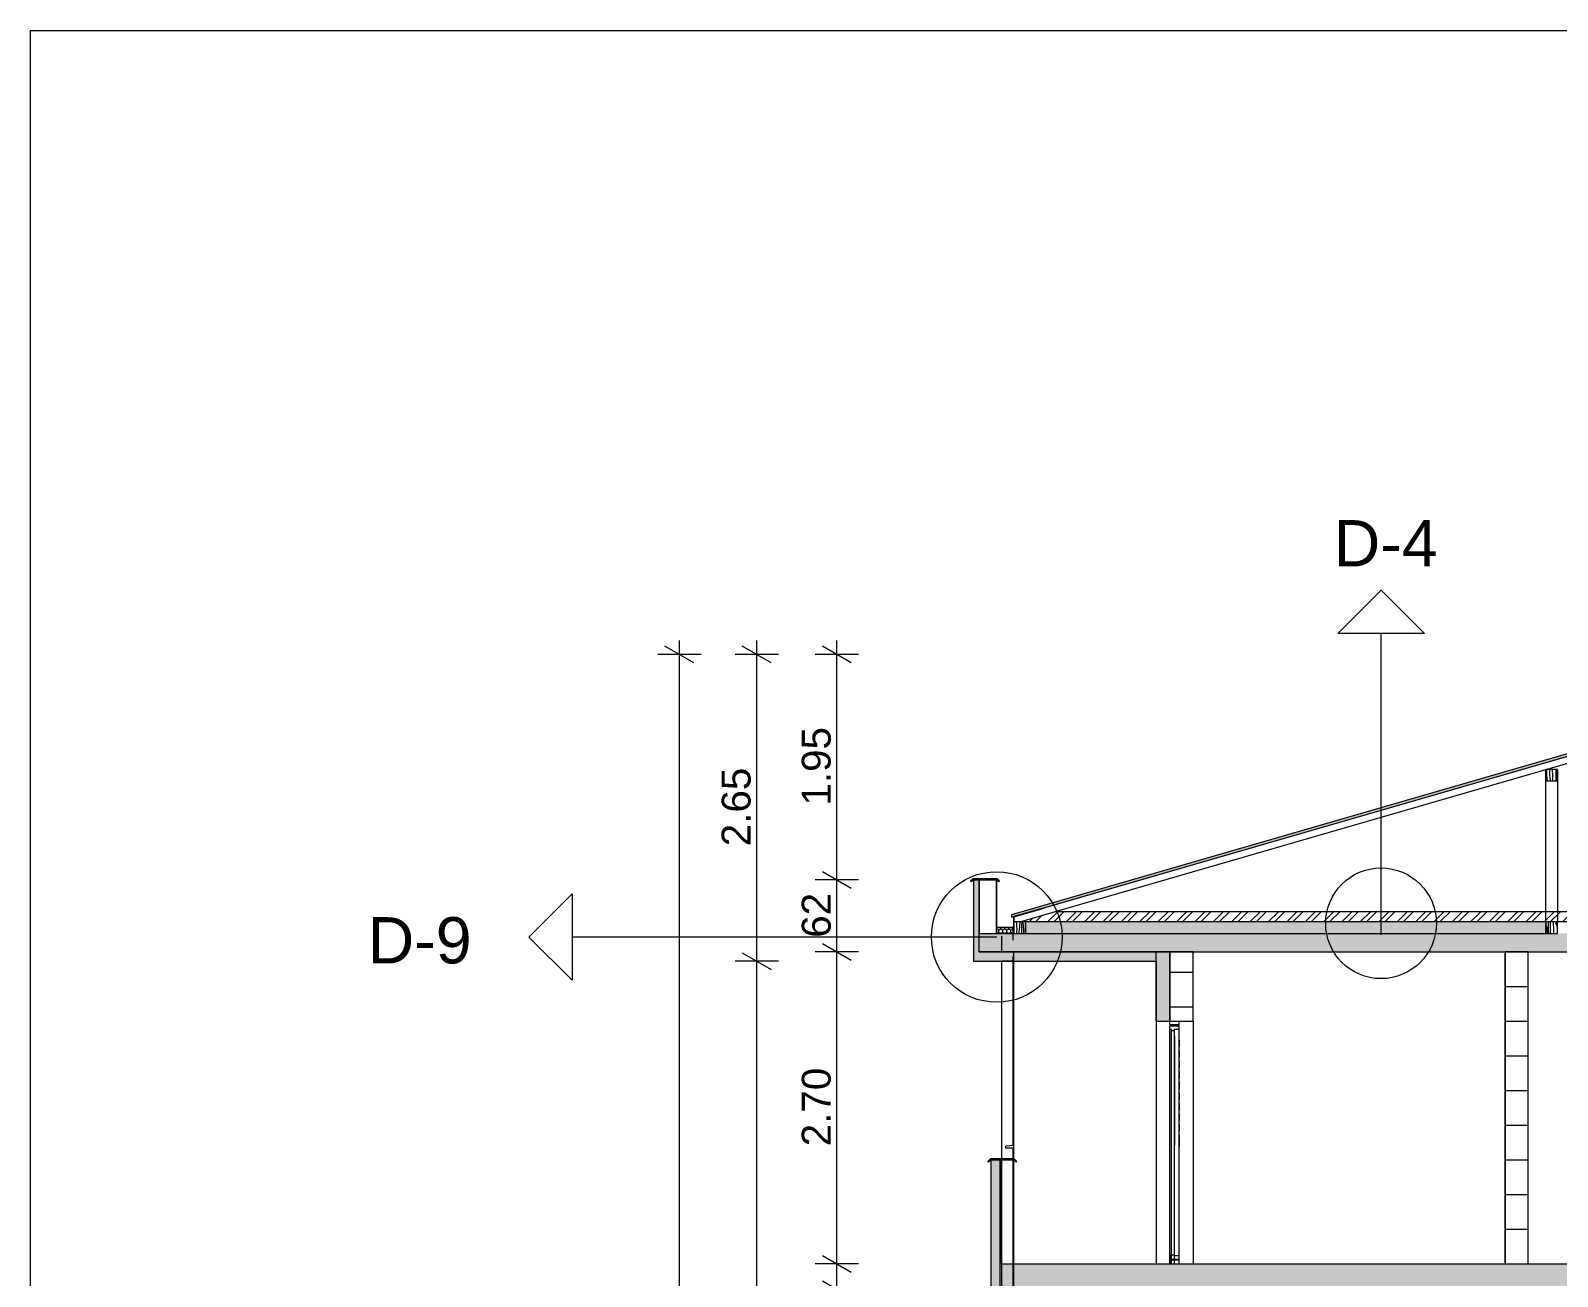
# Model space of a CAD drawing. Header units: feet. Extents: x 2583673 to 2624673, y -122443 to -93743.
# Drawn here: x 2583673 to 2596883, y -104528 to -93743 of the extents above; entities that cross this region are included whole.
import ezdxf

# ---------------------------------------------------------------- set-up
doc = ezdxf.new("R2010")
doc.units = ezdxf.units.FT
doc.header["$MEASUREMENT"] = 0
doc.set_wipeout_variables(frame=1)
doc.linetypes.add('Dashed', pattern=[282.222223, 141.111112, -141.111112])
doc.linetypes.add('Wipeout_Contour', pattern=[1000, 0, -1000])
for name, color, linetype, lineweight in [('2D Drafting - General_Pen_No__1', 7, 'Continuous', 5), ('2D Drafting - General_Pen_No__20', 1, 'Continuous', 5), ('Annotation - Text_Pen_No__20', 1, 'Continuous', 5), ('Dimensioning - General_Pen_No__1', 7, 'Continuous', 5), ('Exterior walls_Pen_No__1', 7, 'Continuous', 5), ('Exterior walls_Pen_No__2', 8, 'Continuous', 5), ('Exterior walls_Pen_No__20', 1, 'Continuous', 5), ('Lines_Pen_No__20', 1, 'Continuous', 5), ('Shell - Roof_Pen_No__1', 7, 'Continuous', 5), ('Shell - Roof_Pen_No__101', 252, 'Continuous', 5), ('Shell - Roof_Pen_No__20', 1, 'Continuous', 5), ('Shell - Roof_Pen_No__21', 7, 'Continuous', 5), ('Shell - Roof_Pen_No__32', 15, 'Continuous', 5), ('Shell - Roof_Pen_No__6', 5, 'Continuous', 5), ('Structural - Bearing_Pen_No__1', 7, 'Continuous', 5)]:
    doc.layers.add(name, color=color, linetype=linetype, lineweight=lineweight)
for name, color, linetype in [('Dimensioning - General', 7, 'Continuous'), ('Exterior walls', 7, 'Continuous'), ('Shell - Roof', 7, 'Continuous')]:
    doc.layers.add(name, color=color, linetype=linetype)
for name, color, linetype, lineweight, true_color in [('Exterior walls_Pen_No__14', 7, 'Continuous', 5, 0xbd8b17), ('Exterior walls_Pen_No__3', 7, 'Continuous', 5, 0xff6600), ('Exterior walls_Pen_No__61', 7, 'Continuous', 5, 0x6a6a6a), ('Exterior walls_Pen_No__62', 7, 'Continuous', 5, 0xaaaaaa)]:
    doc.layers.add(name, color=color, linetype=linetype, lineweight=lineweight, true_color=true_color)
doc.styles.add('GENERATED_STYLE_1', font='arial.ttf')
doc.styles.add('GENERATED_STYLE_7', font='ARIALUNI.TTF')
doc.dimstyles.new('GENERATED_STYLE__1', dxfattribs={"dimtxt": 250, "dimasz": 190, "dimexe": 0.18, "dimexo": 3, "dimgap": 0.09, "dimtad": 1, "dimlfac": 0.001, "dimzin": 0, "dimdsep": 46, "dimtxsty": 'GENERATED_STYLE_1', "dimblk": 'ARROWHEAD_2', "dimblk1": 'ARROWHEAD_2', "dimblk2": 'ARROWHEAD_2', "dimcen": 0.09, "dimclrd": 7, "dimclre": 7, "dimclrt": 7, "dimadec": 0, "dimazin": 0, "dimtfac": 1, "dimtdec": 4, "dimtmove": 0, "dimatfit": 3, "dimfxl": 1, "dimtolj": 1, "dimtzin": 0, "dimarcsym": 0})
pattern_1 = [(45, (2247653.82, -76424.97), (-91.92388, 91.92388), [97.499996, -32.5]), (45, (2247653.82, -76333.04), (-91.92388, 91.92388), [97.499996, -32.5])]

# ---------------------------------------------------------------- blocks, each defined once
blk = doc.blocks.new('*D11', base_point=(2247654, -76425))
at = {"layer": 'Dimensioning - General_Pen_No__1', "color": 7, "linetype": 'Continuous', "lineweight": 5, "transparency": 16777216}
for p, q in [((2590524, -104346), (2590774, -104491)), ((2590836, -104418), (2590461, -104418)), ((2590649, -104638), (2590649, -104418)), ((2590524, -104566), (2590774, -104711)), ((2590836, -104638), (2590461, -104638))]:
    blk.add_line(p, q, dxfattribs=at)
blk = doc.blocks.new('ARROWHEAD_2')
at = {"color": 0, "linetype": 'Continuous', "lineweight": 0}
for p, q in [((0, 0), (-1, 0)), ((-0.378, -0.655), (0.378, 0.655))]:
    blk.add_line(p, q, dxfattribs=at)
blk = doc.blocks.new('*D12', base_point=(2247654, -76425))
at = {"layer": 'Dimensioning - General_Pen_No__1', "color": 7, "linetype": 'Continuous', "lineweight": 5, "transparency": 16777216}
for p, q in [((2590524, -101646), (2590774, -101791)), ((2590836, -101718), (2590461, -101718)), ((2590649, -104418), (2590649, -101718)), ((2590524, -104346), (2590774, -104491)), ((2590836, -104418), (2590461, -104418))]:
    blk.add_line(p, q, dxfattribs=at)
at = {"layer": 'Dimensioning - General_Pen_No__1', "color": 7, "lineweight": 5, "transparency": 16777216, "insert": (2590599, -103401), "char_height": 250, "attachment_point": 7, "rotation": 90, "style": 'GENERATED_STYLE_1'}
blk.add_mtext('\\A1;2.70', dxfattribs=at)
blk = doc.blocks.new('*D13', base_point=(2247654, -76425))
at = {"layer": 'Dimensioning - General_Pen_No__1', "color": 7, "linetype": 'Continuous', "lineweight": 5, "transparency": 16777216}
for p, q in [((2590524, -101023), (2590774, -101167)), ((2590836, -101095), (2590461, -101095)), ((2590649, -101718), (2590649, -101095)), ((2590524, -101646), (2590774, -101791)), ((2590836, -101718), (2590461, -101718))]:
    blk.add_line(p, q, dxfattribs=at)
at = {"layer": 'Dimensioning - General_Pen_No__1', "color": 7, "lineweight": 5, "transparency": 16777216, "insert": (2590599, -101596), "char_height": 250, "attachment_point": 7, "rotation": 90, "style": 'GENERATED_STYLE_1'}
blk.add_mtext('\\A1;62', dxfattribs=at)
blk = doc.blocks.new('*D14', base_point=(2247654, -76425))
at = {"layer": 'Dimensioning - General_Pen_No__1', "color": 7, "linetype": 'Continuous', "lineweight": 5, "transparency": 16777216}
for p, q in [((2590774, -99217), (2590524, -99073)), ((2590649, -99145), (2590649, -99023)), ((2590836, -99145), (2590461, -99145)), ((2590649, -101095), (2590649, -99145)), ((2590524, -101023), (2590774, -101167)), ((2590836, -101095), (2590461, -101095))]:
    blk.add_line(p, q, dxfattribs=at)
at = {"layer": 'Dimensioning - General_Pen_No__1', "color": 7, "lineweight": 5, "transparency": 16777216, "insert": (2590599, -100452), "char_height": 250, "attachment_point": 7, "rotation": 90, "style": 'GENERATED_STYLE_1'}
blk.add_mtext('\\A1;1.95', dxfattribs=at)
blk = doc.blocks.new('*D40', base_point=(2247654, -76425))
at = {"layer": 'Dimensioning - General_Pen_No__1', "color": 7, "linetype": 'Continuous', "lineweight": 5, "transparency": 16777216}
for p, q in [((2590144, -101798), (2589769, -101798)), ((2589831, -101726), (2590081, -101871)), ((2589956, -116618), (2589956, -101798)), ((2590144, -116618), (2589769, -116618)), ((2589831, -116546), (2590081, -116691)), ((2589956, -116741), (2589956, -116618))]:
    blk.add_line(p, q, dxfattribs=at)
at = {"layer": 'Dimensioning - General_Pen_No__1', "color": 7, "lineweight": 5, "transparency": 16777216, "insert": (2589906, -109636), "char_height": 250, "attachment_point": 7, "rotation": 90, "style": 'GENERATED_STYLE_1'}
blk.add_mtext('\\A1;14.82', dxfattribs=at)
blk = doc.blocks.new('*D41', base_point=(2247654, -76425))
at = {"layer": 'Dimensioning - General_Pen_No__1', "color": 7, "linetype": 'Continuous', "lineweight": 5, "transparency": 16777216}
for p, q in [((2590081, -99217), (2589831, -99073)), ((2589956, -99145), (2589956, -99023)), ((2590144, -99145), (2589769, -99145)), ((2589956, -101798), (2589956, -99145)), ((2590144, -101798), (2589769, -101798)), ((2589831, -101726), (2590081, -101871))]:
    blk.add_line(p, q, dxfattribs=at)
at = {"layer": 'Dimensioning - General_Pen_No__1', "color": 7, "lineweight": 5, "transparency": 16777216, "insert": (2589906, -100804), "char_height": 250, "attachment_point": 7, "rotation": 90, "style": 'GENERATED_STYLE_1'}
blk.add_mtext('\\A1;2.65', dxfattribs=at)
blk = doc.blocks.new('*D42', base_point=(2247654, -76425))
at = {"layer": 'Dimensioning - General_Pen_No__1', "color": 7, "linetype": 'Continuous', "lineweight": 5, "transparency": 16777216}
for p, q in [((2589412, -99217), (2589162, -99073)), ((2589287, -99145), (2589287, -99023)), ((2589475, -99145), (2589100, -99145)), ((2589287, -116618), (2589287, -99145)), ((2589475, -116618), (2589100, -116618)), ((2589162, -116546), (2589412, -116691)), ((2589287, -116741), (2589287, -116618))]:
    blk.add_line(p, q, dxfattribs=at)
at = {"layer": 'Dimensioning - General_Pen_No__1', "color": 7, "lineweight": 5, "transparency": 16777216, "insert": (2589237, -108309), "char_height": 250, "attachment_point": 7, "rotation": 90, "style": 'GENERATED_STYLE_1'}
blk.add_mtext('\\A1;17.47', dxfattribs=at)
blk = doc.blocks.new('*X60', base_point=(2247654, -76425))
at = {"layer": 'Exterior walls_Pen_No__61', "color": 251, "linetype": 'Continuous', "lineweight": 5, "true_color": 0x6a6a6a}
for p, q in [((2596783, -101476), (2596783, -101476)), ((2596783, -101476), (2596786, -101488)), ((2596786, -101488), (2596788, -101500)), ((2596788, -101500), (2596790, -101512)), ((2596790, -101512), (2596792, -101524)), ((2596792, -101524), (2596794, -101537)), ((2596794, -101537), (2596795, -101549)), ((2596795, -101549), (2596797, -101558)), ((2596805, -101468), (2596804, -101458)), ((2596805, -101473), (2596805, -101468)), ((2596805, -101478), (2596805, -101473)), ((2596805, -101482), (2596805, -101478)), ((2596806, -101487), (2596805, -101482)), ((2596806, -101492), (2596806, -101487)), ((2596806, -101497), (2596806, -101492)), ((2596806, -101501), (2596806, -101497)), ((2596807, -101506), (2596806, -101501)), ((2596807, -101541), (2596807, -101506)), ((2596808, -101558), (2596807, -101541)), ((2596822, -101460), (2596821, -101458)), ((2596822, -101466), (2596822, -101460)), ((2596822, -101472), (2596822, -101466)), ((2596822, -101500), (2596822, -101472)), ((2596823, -101529), (2596822, -101500)), ((2596824, -101557), (2596823, -101529)), ((2596824, -101558), (2596824, -101557)), ((2596850, -101476), (2596849, -101458)), ((2596850, -101490), (2596850, -101476)), ((2596851, -101503), (2596850, -101490)), ((2596851, -101516), (2596851, -101503)), ((2596852, -101530), (2596851, -101516)), ((2596852, -101543), (2596852, -101530)), ((2596853, -101556), (2596852, -101543)), ((2596853, -101558), (2596853, -101556)), ((2596873, -101480), (2596872, -101458)), ((2596873, -101480), (2596880, -101503)), ((2596880, -101503), (2596883, -101514))]:
    blk.add_line(p, q, dxfattribs=at)
blk = doc.blocks.new('Fill_5', base_point=(2247654, -74225))
at = {"layer": 'Exterior walls_Pen_No__1', "color": 7, "linetype": 'Continuous', "lineweight": 5}
for p, q in [((2596883, -101458), (2596783, -101458)), ((2596783, -101458), (2596783, -101558)), ((2596783, -101558), (2596883, -101558)), ((2596883, -101558), (2596883, -101458))]:
    blk.add_line(p, q, dxfattribs=at)
at = {"layer": 'Exterior walls_Pen_No__61', "color": 251, "linetype": 'Continuous', "lineweight": 5, "true_color": 0x6a6a6a}
blk.add_blockref('*X60', (2247654, -76425), dxfattribs=at)
blk = doc.blocks.new('*X62', base_point=(2247654, -76425))
at = {"layer": 'Exterior walls_Pen_No__61', "color": 251, "linetype": 'Continuous', "lineweight": 5, "true_color": 0x6a6a6a}
for p, q in [((2596791, -100151), (2596791, -100139)), ((2596792, -100184), (2596791, -100151)), ((2596792, -100190), (2596792, -100184)), ((2596792, -100195), (2596792, -100190)), ((2596792, -100201), (2596792, -100195)), ((2596793, -100206), (2596792, -100201)), ((2596793, -100212), (2596793, -100206)), ((2596793, -100217), (2596793, -100212)), ((2596793, -100223), (2596793, -100217)), ((2596794, -100228), (2596793, -100223)), ((2596794, -100239), (2596794, -100228)), ((2596817, -100161), (2596817, -100139)), ((2596818, -100185), (2596817, -100161)), ((2596820, -100209), (2596818, -100185)), ((2596822, -100233), (2596820, -100209)), ((2596822, -100239), (2596822, -100233)), ((2596840, -100142), (2596840, -100139)), ((2596842, -100190), (2596840, -100142)), ((2596844, -100237), (2596842, -100190)), ((2596844, -100237), (2596845, -100239)), ((2596872, -100239), (2596873, -100203)), ((2596873, -100164), (2596873, -100139)), ((2596873, -100203), (2596873, -100164))]:
    blk.add_line(p, q, dxfattribs=at)
blk = doc.blocks.new('Fill_6', base_point=(2247654, -74225))
at = {"layer": 'Exterior walls_Pen_No__1', "color": 7, "linetype": 'Continuous', "lineweight": 5}
for p, q in [((2596883, -100139), (2596783, -100139)), ((2596783, -100139), (2596783, -100239)), ((2596783, -100239), (2596883, -100239)), ((2596883, -100239), (2596883, -100139))]:
    blk.add_line(p, q, dxfattribs=at)
at = {"layer": 'Exterior walls_Pen_No__61', "color": 251, "linetype": 'Continuous', "lineweight": 5, "true_color": 0x6a6a6a}
blk.add_blockref('*X62', (2247654, -76425), dxfattribs=at)
blk = doc.blocks.new('*X64', base_point=(2247654, -76425))
at = {"layer": 'Exterior walls_Pen_No__61', "color": 251, "linetype": 'Continuous', "lineweight": 5, "true_color": 0x6a6a6a}
for p, q in [((2592206, -101475), (2592203, -101458)), ((2592205, -101558), (2592207, -101541)), ((2592207, -101497), (2592206, -101475)), ((2592208, -101519), (2592207, -101497)), ((2592207, -101541), (2592208, -101519)), ((2592225, -101558), (2592230, -101516)), ((2592230, -101516), (2592231, -101509)), ((2592231, -101502), (2592232, -101495)), ((2592231, -101509), (2592231, -101502)), ((2592232, -101489), (2592233, -101482)), ((2592232, -101495), (2592232, -101489)), ((2592233, -101475), (2592234, -101468)), ((2592233, -101482), (2592233, -101475)), ((2592234, -101458), (2592234, -101461)), ((2592234, -101468), (2592234, -101461)), ((2592249, -101546), (2592250, -101525)), ((2592249, -101558), (2592249, -101546)), ((2592250, -101483), (2592251, -101463)), ((2592250, -101504), (2592250, -101483)), ((2592250, -101525), (2592250, -101504)), ((2592251, -101463), (2592251, -101458)), ((2592262, -101462), (2592262, -101458)), ((2592264, -101497), (2592262, -101462)), ((2592266, -101532), (2592264, -101497)), ((2592268, -101558), (2592266, -101532)), ((2592281, -101460), (2592281, -101458)), ((2592281, -101460), (2592281, -101460))]:
    blk.add_line(p, q, dxfattribs=at)
blk = doc.blocks.new('Fill_7', base_point=(2247654, -74225))
at = {"layer": 'Exterior walls_Pen_No__1', "color": 7, "linetype": 'Continuous', "lineweight": 5}
for p, q in [((2592281, -101458), (2592181, -101458)), ((2592181, -101458), (2592181, -101558)), ((2592181, -101558), (2592281, -101558)), ((2592281, -101558), (2592281, -101458))]:
    blk.add_line(p, q, dxfattribs=at)
at = {"layer": 'Exterior walls_Pen_No__61', "color": 251, "linetype": 'Continuous', "lineweight": 5, "true_color": 0x6a6a6a}
blk.add_blockref('*X64', (2247654, -76425), dxfattribs=at)
blk = doc.blocks.new('Line_1', base_point=(2592032, -101590))
at = {"layer": 'Shell - Roof_Pen_No__20', "color": 1, "linetype": 'Continuous', "lineweight": 5}
for p, q in [((2587985, -101590), (2588360, -101215)), ((2588360, -101215), (2588360, -101965)), ((2587985, -101590), (2588360, -101965)), ((2592032, -101590), (2588360, -101590))]:
    blk.add_line(p, q, dxfattribs=at)
blk = doc.blocks.new('Line_2', base_point=(2595357, -101572))
at = {"layer": 'Shell - Roof_Pen_No__20', "color": 1, "linetype": 'Continuous', "lineweight": 5}
for p, q in [((2595357, -98588), (2594982, -98963)), ((2595357, -98588), (2595732, -98963)), ((2595732, -98963), (2594982, -98963)), ((2595357, -101572), (2595357, -98963))]:
    blk.add_line(p, q, dxfattribs=at)

msp = doc.modelspace()

# ---------------------------------------------------------------- hatches: boundary and pattern name
at = {"layer": 'Exterior walls_Pen_No__1', "linetype": 'Continuous', "lineweight": 5}
h = msp.add_hatch(dxfattribs=at)
h.set_pattern_fill('GRID_30X30', style=0, pattern_type=2)
h.set_pattern_definition([(0, (2593530.83, -104594.38), (0, 300), []), (90, (2593530.83, -104594.38), (-300, 0), [])])
h.paths.add_polyline_path([(2593730.83, -102318.346), (2593730.83, -101718.346), (2593530.83, -101718.346), (2593530.83, -102318.346)])
h = msp.add_hatch(dxfattribs=at)
h.set_pattern_fill('GRID_30X30', style=0, pattern_type=2)
h.set_pattern_definition([(0, (2596430.83, -104418.35), (0, 300), []), (90, (2596430.83, -104418.35), (-300, 0), [])])
h.paths.add_polyline_path([(2596630.83, -104418.346), (2596630.83, -101718.346), (2596430.83, -101718.346), (2596430.83, -104418.346)])
at = {"layer": 'Exterior walls_Pen_No__14', "linetype": 'Continuous', "lineweight": 5, "true_color": 0xbd8b17}
h = msp.add_hatch(dxfattribs=at)
h.set_pattern_fill('STYROFOAM_SM_INSULATION', color=42, style=0, pattern_type=2)
h.set_pattern_definition([(90, (2592378.187, -100620.513), (-34.641, 0), [20, -40]), (90, (2592360.867, -100590.513), (-34.641, 0), [20, -40]), (150, (2592378.187, -100600.513), (17.3205, 30), [20, -40]), (150, (2592343.546, -100600.513), (17.3205, 30), [20, -40]), (210, (2592378.187, -100620.513), (-17.3205, 30), [20, -40]), (210, (2592343.546, -100620.513), (-17.3205, 30), [20, -40])])
h.paths.add_polyline_path([(2592030.83, -101508.091), (2592030.83, -101558.346), (2592180.83, -101558.346), (2592180.83, -101508.091)])
h = msp.add_hatch(dxfattribs=at)
h.set_pattern_fill('STYROFOAM_SM_INSULATION', color=42, style=0, pattern_type=2)
h.set_pattern_definition([(90, (2604176.57, -101558.346), (-34.64102, 0), [20, -40]), (90, (2604159.25, -101528.346), (-34.64102, 0), [20, -40]), (150, (2604176.57, -101538.346), (17.32051, 30), [20, -40]), (150, (2604141.93, -101538.346), (17.32051, 30), [20, -40]), (210, (2604176.57, -101558.346), (-17.32051, 30), [20, -40]), (210, (2604141.93, -101558.346), (-17.32051, 30), [20, -40])])
h.paths.add_polyline_path([(2592280.83, -101558.346), (2593523.099, -101558.346), (2596783.18, -101558.346), (2596783.18, -101458.346), (2592280.83, -101458.346)])
at = {"layer": 'Exterior walls_Pen_No__61', "linetype": 'Continuous', "lineweight": 5, "true_color": 0x6a6a6a}
h = msp.add_hatch(dxfattribs=at)
h.set_pattern_fill('STEEL', color=251, style=0, pattern_type=2)
h.set_pattern_definition([(45, (2247653.82, -76424.97), (-79.549513, 79.549513), []), (45, (2247627.31, -76398.45), (-79.549513, 79.549513), [])])
h.paths.add_polyline_path([(2592541.459, -101368.346), (2607328.989, -101368.346), (2607639.618, -101458.346), (2592536.605, -101458.346), (2592230.83, -101458.346)])
at = {"layer": 'Exterior walls_Pen_No__62', "linetype": 'Continuous', "lineweight": 5, "true_color": 0xaaaaaa}
msp.add_hatch(color=253, dxfattribs=at).paths.add_polyline_path([(2591827.517, -101084.82), (2591805.174, -101107.163), (2591810.831, -101112.82), (2591830.83, -101092.82), (2592030.83, -101092.82), (2592051.311, -101113.3), (2592056.967, -101107.644), (2592034.144, -101084.82)])
at = {"layer": 'Shell - Roof_Pen_No__101', "linetype": 'Continuous', "lineweight": 5}
msp.add_hatch(color=252, dxfattribs=at).paths.add_polyline_path([(2599935.224, -99144.778), (2592159.665, -101397.622), (2592159.665, -101418.965), (2599935.224, -99166.121)])

# ---------------------------------------------------------------- linework, layer by layer
at = {"layer": '2D Drafting - General_Pen_No__1', "color": 7, "linetype": 'Continuous', "lineweight": 5}
for p, q in [((2596783.18, -100079.375), (2596783.18, -100077.968)), ((2596783.18, -101458.346), (2596783.18, -100139.375)), ((2596883.18, -100139.375), (2596883.18, -101458.346))]:
    msp.add_line(p, q, dxfattribs=at)
at = {"layer": 'Exterior walls_Pen_No__1', "color": 7, "linetype": 'Continuous', "lineweight": 5}
for p, q in [((2591880.83, -101494.82), (2591880.83, -101094.82)), ((2596430.83, -104418.346), (2596430.83, -101718.346)), ((2596430.83, -104418.346), (2596430.83, -101718.346))]:
    msp.add_line(p, q, dxfattribs=at)
at = {"layer": 'Exterior walls_Pen_No__1', "color": 7, "linetype": 'Continuous', "lineweight": 5, "flags": 128}
for points in [[(2591827.517, -101084.82), (2591805.174, -101107.163), (2591810.831, -101112.82), (2591830.83, -101092.82), (2592030.83, -101092.82), (2592051.311, -101113.3), (2592056.967, -101107.644), (2592034.144, -101084.82)], [(2592030.83, -101094.82), (2591880.83, -101094.82), (2591880.83, -101558.346), (2592030.83, -101558.346)], [(2592541.459, -101368.346), (2607328.989, -101368.346), (2607639.618, -101458.346), (2592536.605, -101458.346), (2592230.83, -101458.346)], [(2592030.83, -101508.091), (2592030.83, -101558.346), (2592180.83, -101558.346), (2592180.83, -101508.091)], [(2592280.83, -101558.346), (2593523.099, -101558.346), (2596783.18, -101558.346), (2596783.18, -101458.346), (2592280.83, -101458.346)], [(2593730.83, -102318.346), (2593730.83, -101718.346), (2593530.83, -101718.346), (2593530.83, -102318.346)], [(2596630.83, -104418.346), (2596630.83, -101718.346), (2596430.83, -101718.346), (2596430.83, -104418.346)]]:
    msp.add_lwpolyline(points, close=True, dxfattribs=at)
at = {"layer": 'Lines_Pen_No__20', "color": 1, "linetype": 'Continuous', "lineweight": 5}
msp.add_circle((2595356.963, -101471.149), 478.95, dxfattribs=at)
at = {"layer": 'Shell - Roof_Pen_No__1', "color": 7, "linetype": 'Continuous', "lineweight": 5, "flags": 128}
msp.add_lwpolyline([(2599935.224, -99144.778), (2592159.665, -101397.622), (2592159.665, -101418.965), (2599935.224, -99166.121)], close=True, dxfattribs=at)
at = {"layer": 'Shell - Roof_Pen_No__21', "color": 7, "linetype": 'Continuous', "lineweight": 5}
for p, q in [((2583673.367, -93742.756), (2624673.367, -93742.756)), ((2583673.367, -122442.756), (2583673.367, -93742.756))]:
    msp.add_line(p, q, dxfattribs=at)
at = {"layer": 'Shell - Roof_Pen_No__32', "color": 15, "linetype": 'Continuous', "lineweight": 5}
for p, q in [((2592230.83, -101398.346), (2599930.83, -99167.394)), ((2592230.83, -101458.346), (2599935.224, -99226.121))]:
    msp.add_line(p, q, dxfattribs=at)
at = {"layer": 'Shell - Roof_Pen_No__6', "color": 5, "linetype": 'Continuous', "lineweight": 5, "flags": 128}
msp.add_lwpolyline([(2592036.83, -101508.091), (2592174.83, -101508.091, 0.414213562), (2592180.83, -101502.091), (2592180.83, -101414.984), (2592441.72, -101339.238), (2592441.72, -101337.127), (2592178.83, -101413.506), (2592178.83, -101500.091, -0.414213562), (2592172.83, -101506.091), (2592038.83, -101506.091, -0.414213562), (2592032.83, -101500.091), (2592032.83, -101098.82, 0.414213562), (2592026.83, -101092.82), (2591830.83, -101092.82), (2591830.83, -101094.82), (2592024.83, -101094.82, -0.414213562), (2592030.83, -101100.82), (2592030.83, -101502.091, 0.414213562)], format="xyb", close=True, dxfattribs=at)
at = {"layer": 'Structural - Bearing_Pen_No__1', "color": 7, "linetype": 'Continuous', "lineweight": 5}
msp.add_line((2591880.83, -101718.346), (2591880.83, -101498.346), dxfattribs=at)

# ---------------------------------------------------------------- block references
at = {"layer": 'Exterior walls_Pen_No__61', "color": 251, "linetype": 'Continuous', "lineweight": 5, "true_color": 0x6a6a6a}
for name in ['Fill_6', 'Fill_7', 'Fill_5']:
    msp.add_blockref(name, (2247653.822, -74224.967), dxfattribs=at)
at = {"layer": 'Shell - Roof', "color": 1, "linetype": 'Continuous', "lineweight": 5}
msp.add_blockref('Line_2', (2595356.963, -101571.681), dxfattribs=at)

# ---------------------------------------------------------------- texts
at = {"layer": 'Annotation - Text_Pen_No__20', "color": 1, "linetype": 'Continuous', "lineweight": 5, "char_height": 400, "attachment_point": 2, "style": 'GENERATED_STYLE_7'}
for s, insert in [('\\A1;D-4', (2595396.817, -97980.885)), ('\\A1;D-9', (2587039.385, -101417.959))]:
    msp.add_mtext(s, dxfattribs=dict(at, insert=insert))

# ---------------------------------------------------------------- dimensions: what is measured, and where the dimension line sits
at = {"layer": 'Dimensioning - General', "color": 7, "linetype": 'Continuous', "lineweight": 5}
dim = msp.add_linear_dim(base=(2590648.751, -99144.778), p1=(2591880.83, -101094.82), p2=(2599935.224, -99144.778), angle=90, dimstyle='GENERATED_STYLE__1', dxfattribs=at)
dim.commit()
dim.dimension.update_dxf_attribs({"geometry": '*D14', "text_midpoint": (2590473.751, -100127.665), "dimtype": 160, "text_rotation": 90})

# ---------------------------------------------------------------- wipeouts: each hides what was drawn before it
at = {"color": 254, "linetype": 'Wipeout_Contour', "lineweight": 0, "ltscale": 10377733.24357206}
msp.add_wipeout([(2592073.248, -101798.346), (2592073.248, -116618.346), (2592173.248, -116618.346), (2592173.248, -101798.346)], dxfattribs=at).dxf.layer = 'Exterior walls'

# ---------------------------------------------------------------- next in the draw order: linework, layer by layer
at = {"layer": 'Exterior walls_Pen_No__1', "color": 7, "linetype": 'Continuous', "lineweight": 5}
msp.add_line((2592060.83, -104418.346), (2592060.83, -103518.346), dxfattribs=at)
at = {"layer": 'Exterior walls_Pen_No__1', "color": 7, "linetype": 'Continuous', "lineweight": 5, "flags": 128}
msp.add_lwpolyline([(2592073.248, -101798.346), (2592073.248, -116618.346), (2592173.248, -116618.346), (2592173.248, -101798.346)], close=True, dxfattribs=at)

# ---------------------------------------------------------------- next in the draw order: block references
at = {"layer": 'Shell - Roof', "color": 1, "linetype": 'Continuous', "lineweight": 5}
msp.add_blockref('Line_1', (2592031.99, -101589.689), dxfattribs=at)

# ---------------------------------------------------------------- next in the draw order: wipeouts: each hides what was drawn before it
at = {"color": 254, "linetype": 'Wipeout_Contour', "lineweight": 0, "ltscale": 10398700.56146226}
msp.add_wipeout([(2598630.83, -104418.346), (2598630.83, -101718.346), (2596630.83, -101718.346), (2596630.83, -104418.346)], dxfattribs=at).dxf.layer = 'Exterior walls'
at = {"color": 254, "linetype": 'Wipeout_Contour', "lineweight": 0, "ltscale": 10382820.27848523}
msp.add_wipeout([(2593730.83, -102318.346), (2593560.83, -102318.346), (2593560.83, -104418.346), (2593730.83, -104418.346)], dxfattribs=at).dxf.layer = 'Exterior walls'

# ---------------------------------------------------------------- next in the draw order: linework, layer by layer
at = {"layer": 'Exterior walls_Pen_No__1', "color": 7, "linetype": 'Continuous', "lineweight": 5}
for p, q in [((2593730.83, -102318.346), (2593730.83, -101718.346)), ((2596430.83, -101718.346), (2596630.83, -101718.346)), ((2596430.83, -101718.346), (2596630.83, -101718.346)), ((2596630.83, -104418.346), (2596630.83, -101718.346)), ((2596630.83, -104418.346), (2596630.83, -101718.346)), ((2593730.83, -102318.346), (2593730.83, -104418.346)), ((2596430.83, -104418.346), (2596630.83, -104418.346)), ((2596430.83, -104418.346), (2596630.83, -104418.346))]:
    msp.add_line(p, q, dxfattribs=at)

# ---------------------------------------------------------------- next in the draw order: wipeouts: each hides what was drawn before it
at = {"color": 254, "linetype": 'Wipeout_Contour', "lineweight": 0, "ltscale": 10379515.68699394}
msp.add_wipeout([(2593480.83, -104418.346), (2593480.83, -101718.346), (2592180.83, -101718.346), (2592180.83, -104418.346)], dxfattribs=at).dxf.layer = 'Exterior walls'

# ---------------------------------------------------------------- next in the draw order: hatches: boundary and pattern name
at = {"layer": 'Exterior walls_Pen_No__14', "linetype": 'Continuous', "lineweight": 5, "true_color": 0xbd8b17}
h = msp.add_hatch(dxfattribs=at)
h.set_pattern_fill('STYROFOAM_SM_INSULATION', color=42, style=0, pattern_type=2)
h.set_pattern_definition([(270, (2592514.917, -101795.986), (34.641, 0), [20, -40]), (270, (2592532.238, -101825.986), (34.641, 0), [20, -40]), (330, (2592514.917, -101815.986), (17.3205, 30), [20, -40]), (330, (2592549.56, -101815.986), (17.3205, 30), [20, -40]), (30, (2592514.917, -101795.986), (-17.3205, 30), [20, -40]), (30, (2592549.56, -101795.986), (-17.3205, 30), [20, -40])])
h.paths.add_polyline_path([(2591830.83, -101718.346), (2591830.83, -101798.346), (2592470.83, -101798.346), (2593410.83, -101798.346), (2593410.83, -102318.346), (2593530.83, -102318.346), (2593530.83, -101718.346), (2592470.83, -101718.346), (2591880.83, -101718.346), (2591880.83, -101094.82), (2591830.83, -101094.82)])
at = {"layer": 'Exterior walls_Pen_No__62', "linetype": 'Continuous', "lineweight": 5, "true_color": 0xaaaaaa}
msp.add_hatch(color=253, dxfattribs=at).paths.add_polyline_path([(2591977.517, -103510.356), (2591955.174, -103532.699), (2591960.831, -103538.356), (2591980.83, -103518.356), (2592180.83, -103518.356), (2592201.311, -103538.837), (2592206.967, -103533.18), (2592184.144, -103510.356)])
at = {"layer": 'Structural - Bearing_Pen_No__1', "linetype": 'Continuous', "lineweight": 5}
msp.add_hatch(color=7, dxfattribs=at).paths.add_polyline_path([(2608100.83, -101718.346), (2608100.83, -101558.346), (2591880.83, -101558.346), (2591880.83, -101718.346)])

# ---------------------------------------------------------------- next in the draw order: linework, layer by layer
at = {"layer": '2D Drafting - General_Pen_No__20', "color": 1, "linetype": 'Continuous', "lineweight": 5}
msp.add_circle((2592031.99, -101589.554), 565.2, dxfattribs=at)
at = {"layer": 'Exterior walls_Pen_No__1', "color": 7, "linetype": 'Continuous', "lineweight": 5}
for p, q in [((2593410.83, -102318.346), (2593410.83, -101718.346)), ((2593480.83, -101718.346), (2593530.83, -101718.346)), ((2593530.83, -101718.346), (2593730.83, -101718.346)), ((2593530.83, -102318.346), (2593530.83, -101718.346)), ((2593530.83, -102318.346), (2593530.83, -101718.346)), ((2593410.83, -102318.346), (2593410.83, -104418.346)), ((2593480.83, -102318.346), (2593530.83, -102318.346)), ((2593530.83, -102318.346), (2593730.83, -102318.346)), ((2593530.83, -102318.346), (2593610.83, -102318.346)), ((2592060.83, -103518.346), (2592180.83, -103518.346)), ((2592180.83, -104418.346), (2592180.83, -103518.346)), ((2592060.83, -104418.346), (2592180.83, -104418.346))]:
    msp.add_line(p, q, dxfattribs=at)
at = {"layer": 'Exterior walls_Pen_No__1', "color": 7, "linetype": 'Continuous', "lineweight": 5, "flags": 128}
for points in [[(2591830.83, -101718.346), (2591830.83, -101798.346), (2592470.83, -101798.346), (2593410.83, -101798.346), (2593410.83, -102318.346), (2593530.83, -102318.346), (2593530.83, -101718.346), (2592470.83, -101718.346), (2591880.83, -101718.346), (2591880.83, -101094.82), (2591830.83, -101094.82)], [(2591977.517, -103510.356), (2591955.174, -103532.699), (2591960.831, -103538.356), (2591980.83, -103518.356), (2592180.83, -103518.356), (2592201.311, -103538.837), (2592206.967, -103533.18), (2592184.144, -103510.356)], [(2592180.83, -103518.346), (2592060.83, -103518.346), (2592060.83, -104418.346), (2592180.83, -104418.346)]]:
    msp.add_lwpolyline(points, close=True, dxfattribs=at)
at = {"layer": 'Exterior walls_Pen_No__1', "color": 7, "linetype": 'Dashed', "lineweight": 5, "flags": 128}
msp.add_lwpolyline([(2592073.248, -101798.346), (2592173.247, -101798.346), (2592173.247, -101508.091), (2592073.248, -101508.091)], close=True, dxfattribs=at)
at = {"layer": 'Structural - Bearing_Pen_No__1', "color": 7, "linetype": 'Continuous', "lineweight": 5}
for p, q in [((2591880.83, -101718.346), (2608100.83, -101718.346)), ((2592180.83, -104638.346), (2592180.83, -104418.346))]:
    msp.add_line(p, q, dxfattribs=at)

# ---------------------------------------------------------------- next in the draw order: dimensions: what is measured, and where the dimension line sits
at = {"layer": 'Dimensioning - General', "color": 7, "linetype": 'Continuous', "lineweight": 5}
for base, p1, p2, picture, middle in [((2589956.391, -99144.778), (2591830.83, -101798.346), (2599935.224, -99144.778), '*D41', (2589781.391, -100479.428)), ((2590648.751, -101094.82), (2592180.83, -101718.346), (2591880.83, -101094.82), '*D13', (2590473.751, -101405.709)), ((2590648.751, -104418.346), (2592180.83, -104638.346), (2592180.83, -104418.346), '*D11', (2590473.751, -104899.437))]:
    dim = msp.add_linear_dim(base=base, p1=p1, p2=p2, angle=90, dimstyle='GENERATED_STYLE__1', dxfattribs=at)
    dim.commit()
    dim.dimension.update_dxf_attribs({"geometry": picture, "text_midpoint": middle, "dimtype": 160, "text_rotation": 90})

# ---------------------------------------------------------------- next in the draw order: wipeouts: each hides what was drawn before it
at = {"color": 254, "linetype": 'Wipeout_Contour', "lineweight": 0, "ltscale": 12977960.9103794}
msp.add_wipeout([(2593530.83, -104418.346), (2593545.43, -104418.346), (2593545.43, -102398.346), (2593545.43, -102388.346), (2593530.83, -102388.346)], dxfattribs=at).dxf.layer = 'Exterior walls'
at = {"color": 254, "linetype": 'Wipeout_Contour', "lineweight": 0, "ltscale": 10376830.53223678}
msp.add_wipeout([(2592180.83, -103418.346), (2592180.83, -103395.966), (2592110.83, -103399.635), (2592110.83, -103418.346)], dxfattribs=at).dxf.layer = 'Exterior walls'

# ---------------------------------------------------------------- next in the draw order: linework, layer by layer
at = {"layer": 'Exterior walls_Pen_No__2', "color": 8, "linetype": 'Continuous', "lineweight": 5}
msp.add_line((2592180.83, -103518.346), (2592180.83, -101718.346), dxfattribs=at)
at = {"layer": 'Exterior walls_Pen_No__20', "color": 1, "linetype": 'Continuous', "lineweight": 5}
for p, q in [((2592180.83, -103395.966), (2592110.83, -103399.635)), ((2592110.83, -103418.346), (2592110.83, -103399.635)), ((2592180.83, -103418.346), (2592110.83, -103418.346))]:
    msp.add_line(p, q, dxfattribs=at)

# ---------------------------------------------------------------- next in the draw order: dimensions: what is measured, and where the dimension line sits
at = {"layer": 'Dimensioning - General', "color": 7, "linetype": 'Continuous', "lineweight": 5}
for base, p1, p2, picture, middle in [((2590648.751, -101718.346), (2592180.83, -104418.346), (2592180.83, -101718.346), '*D12', (2590473.751, -103076.212)), ((2589956.391, -101798.346), (2592073.248, -116618.346), (2591830.83, -101798.346), '*D40', (2589781.391, -109215.773))]:
    dim = msp.add_linear_dim(base=base, p1=p1, p2=p2, angle=90, dimstyle='GENERATED_STYLE__1', dxfattribs=at)
    dim.commit()
    dim.dimension.update_dxf_attribs({"geometry": picture, "text_midpoint": middle, "dimtype": 160, "text_rotation": 90})

# ---------------------------------------------------------------- next in the draw order: wipeouts: each hides what was drawn before it
at = {"color": 254, "linetype": 'Wipeout_Contour', "lineweight": 0, "ltscale": 10382476.06649013}
msp.add_wipeout([(2593570.83, -104418.346), (2593570.83, -102398.346), (2593545.43, -102398.346), (2593545.43, -104418.346)], dxfattribs=at).dxf.layer = 'Exterior walls'

# ---------------------------------------------------------------- next in the draw order: hatches: boundary and pattern name
at = {"layer": 'Exterior walls_Pen_No__14', "linetype": 'Continuous', "lineweight": 5, "true_color": 0xbd8b17}
h = msp.add_hatch(dxfattribs=at)
h.set_pattern_fill('STYROFOAM_SM_INSULATION', color=42, style=0, pattern_type=2)
h.set_pattern_definition([(90, (2604131.302, -104578.356), (-34.64102, 0), [20, -40]), (90, (2604113.98, -104548.356), (-34.64102, 0), [20, -40]), (150, (2604131.302, -104558.356), (17.32051, 30), [20, -40]), (150, (2604096.66, -104558.356), (17.32051, 30), [20, -40]), (210, (2604131.302, -104578.356), (-17.32051, 30), [20, -40]), (210, (2604096.66, -104578.356), (-17.32051, 30), [20, -40])])
h.paths.add_polyline_path([(2591980.631, -103518.356), (2591980.631, -104718.356), (2593410.707, -104718.356), (2593410.707, -105238.356), (2593530.835, -105238.356), (2593530.83, -104638.346), (2592060.83, -104638.358), (2592060.83, -103518.356)])
at = {"layer": 'Exterior walls_Pen_No__3', "linetype": 'Continuous', "lineweight": 5, "true_color": 0xff6600}
h = msp.add_hatch(dxfattribs=at)
h.set_pattern_fill('DASHED', color=30, style=0, pattern_type=2)
h.set_pattern_definition(pattern_1)
h.paths.add_polyline_path([(2593540.83, -102358.346), (2593550.83, -102358.346), (2593550.83, -102348.346), (2593540.83, -102348.346)])
h = msp.add_hatch(dxfattribs=at)
h.set_pattern_fill('DASHED', color=30, style=0, pattern_type=2)
h.set_pattern_definition(pattern_1)
h.paths.add_polyline_path([(2593540.83, -104388.346), (2593550.83, -104388.346), (2593550.83, -104378.346), (2593540.83, -104378.346)])
at = {"layer": 'Structural - Bearing_Pen_No__1', "linetype": 'Continuous', "lineweight": 5}
msp.add_hatch(color=7, dxfattribs=at).paths.add_polyline_path([(2603290.83, -104638.346), (2603290.83, -104418.346), (2592060.83, -104418.346), (2592060.83, -104638.346)])

# ---------------------------------------------------------------- next in the draw order: linework, layer by layer
at = {"layer": 'Exterior walls_Pen_No__1', "color": 7, "linetype": 'Continuous', "lineweight": 5}
for p, q in [((2593530.83, -102348.346), (2593530.83, -102318.346)), ((2593530.83, -102348.346), (2593610.83, -102348.346)), ((2593530.83, -102358.346), (2593610.83, -102358.346)), ((2593530.83, -102388.346), (2593530.83, -102358.346)), ((2593540.83, -102348.346), (2593550.83, -102348.346)), ((2593540.83, -102358.346), (2593540.83, -102348.346)), ((2593540.83, -102358.346), (2593550.83, -102358.346)), ((2593550.83, -102358.346), (2593550.83, -102348.346)), ((2593610.83, -102348.346), (2593610.83, -102318.346)), ((2593610.83, -102388.346), (2593610.83, -102358.346)), ((2593530.83, -104418.346), (2593530.83, -102388.346)), ((2593530.83, -102388.346), (2593545.43, -102388.346)), ((2593545.43, -102398.346), (2593545.43, -102388.346)), ((2593545.43, -102398.346), (2593570.83, -102398.346)), ((2593545.43, -104378.346), (2593545.43, -102398.346)), ((2593570.73, -102446.073), (2593570.73, -103393.395)), ((2593570.83, -102388.346), (2593610.83, -102388.346)), ((2593570.83, -102388.346), (2593610.83, -102388.346)), ((2593570.83, -102398.346), (2593570.83, -102388.346)), ((2593570.83, -104378.346), (2593570.83, -102388.346)), ((2593610.83, -104418.346), (2593610.83, -102388.346)), ((2593610.93, -102480.043), (2593610.93, -102536.473)), ((2593610.93, -102571.741), (2593610.93, -102628.171)), ((2593610.93, -102663.439), (2593610.93, -102719.868)), ((2593610.93, -102755.137), (2593610.93, -102811.566)), ((2593610.93, -102846.834), (2593610.93, -102903.264)), ((2593610.93, -102938.532), (2593610.93, -102994.962)), ((2593610.93, -103030.23), (2593610.93, -103086.659)), ((2593610.93, -103121.928), (2593610.93, -103178.357)), ((2593610.93, -103213.625), (2593610.93, -103270.055)), ((2593570.73, -104360.619), (2593570.73, -103413.297)), ((2593610.93, -103305.323), (2593610.93, -103346.916)), ((2593610.93, -103346.916), (2593610.93, -103403.346)), ((2593610.93, -103459.775), (2593610.93, -103403.346)), ((2593610.93, -103501.368), (2593610.93, -103459.775)), ((2593610.93, -103593.066), (2593610.93, -103536.637)), ((2593610.93, -103684.764), (2593610.93, -103628.334)), ((2593610.93, -103776.461), (2593610.93, -103720.032)), ((2593610.93, -103868.159), (2593610.93, -103811.73)), ((2593610.93, -103959.857), (2593610.93, -103903.428)), ((2593610.93, -104051.555), (2593610.93, -103995.125)), ((2593610.93, -104143.252), (2593610.93, -104086.823)), ((2593610.93, -104234.95), (2593610.93, -104178.521)), ((2593610.93, -104326.648), (2593610.93, -104270.219)), ((2593545.43, -104418.346), (2593545.43, -104388.346)), ((2593570.83, -104418.346), (2593570.83, -104388.346)), ((2593570.83, -104418.346), (2593610.83, -104418.346))]:
    msp.add_line(p, q, dxfattribs=at)
at = {"layer": 'Exterior walls_Pen_No__1', "color": 7, "linetype": 'Continuous', "lineweight": 5, "flags": 128}
for points in [[(2591980.631, -103518.356), (2591980.631, -104718.356), (2593410.707, -104718.356), (2593410.707, -105238.356), (2593530.835, -105238.356), (2593530.83, -104638.346), (2592060.83, -104638.358), (2592060.83, -103518.356)], [(2593610.83, -104378.346), (2593610.83, -104348.346), (2593570.83, -104348.346), (2593570.83, -104343.346), (2593545.43, -104343.346), (2593545.43, -104348.346), (2593530.83, -104348.346), (2593530.83, -104378.346)], [(2593610.83, -104418.346), (2593610.83, -104388.346), (2593530.83, -104388.346), (2593530.83, -104418.346)], [(2593540.83, -104388.346), (2593550.83, -104388.346), (2593550.83, -104378.346), (2593540.83, -104378.346)]]:
    msp.add_lwpolyline(points, close=True, dxfattribs=at)
at = {"layer": 'Structural - Bearing_Pen_No__1', "color": 7, "linetype": 'Continuous', "lineweight": 5}
msp.add_line((2592180.83, -104418.346), (2603290.83, -104418.346), dxfattribs=at)

# ---------------------------------------------------------------- next in the draw order: dimensions: what is measured, and where the dimension line sits
at = {"layer": 'Dimensioning - General', "color": 7, "linetype": 'Continuous', "lineweight": 5}
dim = msp.add_linear_dim(base=(2589287.242, -99144.778), p1=(2592073.248, -116618.346), p2=(2599935.224, -99144.778), angle=90, dimstyle='GENERATED_STYLE__1', dxfattribs=at)
dim.commit()
dim.dimension.update_dxf_attribs({"geometry": '*D42', "text_midpoint": (2589112.242, -107888.989), "dimtype": 160, "text_rotation": 90})

doc.saveas('drawing.dxf')
